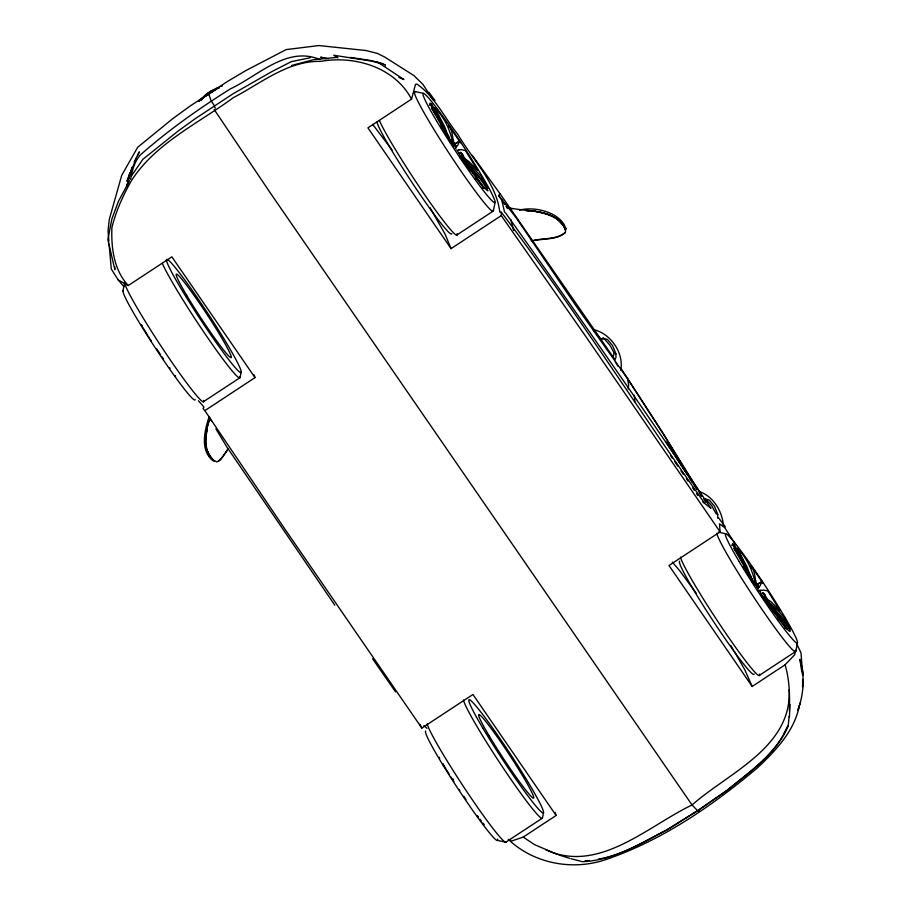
<?xml version="1.0" encoding="UTF-8"?>
<svg xmlns="http://www.w3.org/2000/svg" width="911" height="911" viewBox="0 0 911 911"><rect width="100%" height="100%" fill="white"/><g stroke="black" fill="none" stroke-linecap="round" stroke-linejoin="round"><path stroke-width="1.37" d="M794.904 650.818L794.882 654.531L785.077 664.814L752.167 686.461L668.993 565.492L720.1 531.865L719.474 523.825L724.666 527.606L735.712 544.698M501.255 215.611L501.312 212.229L499.843 212.217C496.153 182.405 472.433 159.527 457.846 134.35C444.42 117.644 434.889 96.6 417.01 84.097L415.496 84.347L411.533 99.151L367.919 127.847L451.07 248.623L501.255 215.611L583.621 333.358L720.1 531.865M462.674 159.732C472 169.07 481.828 179.216 487.897 190.82C478.343 184.159 473.037 167.852 463.016 160.12L462.549 159.619L463.756 161.873L462.378 159.664L477.227 177.941L484.231 188.566L475.656 177.759L476.578 178.989L475.599 179.444L476.282 178.522L475.303 176.734L467.65 165.574M764.375 599.495L779.657 618.364L786.66 628.989L778.085 618.182L779.007 619.412L778.028 619.879M789.359 711.047C789.871 695.548 789.564 679.765 785.077 664.814M789.404 717.185L790.019 704.51M206.114 95.154L210.976 91.089L216.408 88.265L219.574 87.65M459.668 141.456C459.611 138.005 458.187 148.356 455.637 146.136C451.594 140.078 453.61 131.127 448.497 125.183L460.579 142.788L459.451 141.091L454.441 143.927M464.359 160.78L464.952 159.994L470.873 165.369L481.11 176.37L487.738 188.338L480.097 177.759L464.337 160.45L465.27 162.534L466.045 162.101C464.883 162.67 462.321 156.385 464.952 159.994L464.656 161.498L463.574 158.958L465.27 162.534M762.097 581.89C762.04 578.439 760.617 588.779 758.066 586.57C754.023 580.501 756.039 571.561 750.926 565.617L763.008 583.211L761.881 581.514L756.87 584.361M766.8 601.214L767.381 600.429L767.096 601.932L765.866 599.142L782.526 618.182L790.167 628.772L784.485 617.772L785.18 619.024L784.12 619.491L784.883 618.558L779.121 611.6L766.003 599.392L767.472 602.661L768.474 602.524M451.116 142.139L446.094 132.596L441.038 125.661L452.015 143.334L450.934 141.638L449.977 142.127L449.863 141.068L450 142.048L452.676 143.198L453.712 146.557M453.2 146.09L453.576 145.714M789.108 716.479L788.3 724.917L783.175 735.006M455.762 148.88L455.659 145.908L454.202 143.46L456.377 146.625L454.293 143.904L456.377 146.625L454.783 144.633L454.077 146.443L454.202 143.46M757.929 588.927L758.089 586.342L756.631 583.894L758.806 587.06L756.631 583.894L756.642 587.048M462.537 160.325L462.458 160.905L462.549 159.619L462.594 160.393C463.642 160.45 461.672 158.89 463.756 161.873M205.67 439.888L207.241 427.623M207.241 428.967C204.223 439.364 205.966 455.785 213.504 460.898C199.475 450.968 204.679 430.208 209.188 416.441M628.157 389.065L628.692 385.205L627.622 378.828L574.602 303.864L515.956 217.456L498.59 195.421L500.298 194.077L472.205 155.36M384.989 66.457L385.307 64.727L371.437 61.048L333.745 55.275L337.992 57.894M800.313 702.677L797.854 710.375C803.832 694.023 804.994 675.973 799.847 659.234L801.76 671.509M698.976 810.824L698.851 811.439L697.701 810.596L668.059 829.204L697.644 810.722L726.295 790.896L697.644 810.722L692.053 804.982L269.895 192.346L214.244 109.605M799.323 705.752C794.517 731.009 775.546 750.835 757.417 767.871C712.607 805.563 663.026 839.748 607.341 859.062C573.793 871.144 534.097 864.061 508.224 839.27M122.962 290.951L124.716 282.376A71.593 5.033 56.7 0 0 164.675 351.612A71.593 5.033 56.7 0 0 203.757 400.362M240.037 377.541L241.142 372.132M493.363 210.862L495.106 202.276M543.571 812.566L542.466 817.964A71.593 5.033 56.7 0 1 503.35 768.201A71.593 5.033 56.7 0 1 463.426 699.978M795.793 651.285L797.546 642.71M454.931 145.134L456.001 146.398L453.769 144.086M757.656 588.54L758.009 586.274L756.517 584.372M126.845 186.55L131.901 167.26M130.569 179.342C132.197 170.608 134.361 161.714 140.419 154.881C168.364 130.171 198.871 108.66 230.437 88.857C258.291 75.829 286.965 45.63 319.909 59.534M127.221 184.477L129.931 172.714L127.005 181.312L136.343 158.195M613.274 356.543L614.23 353.104L609.983 345.292L604.858 339.461L601.761 338.55L603.367 338.197L607.489 339.53L612.613 345.611L615.938 353.878L615.95 357.545L614.515 360.426M209.701 417.591C206.193 430.63 201.707 447.529 211.591 458.837M455.637 146.136L455.215 148.106M207.412 426.257L210.042 418.206M620.698 370.265C624.206 352.978 610.416 332.97 593.05 329.577L600.725 339.222L603.367 338.197M465.327 162.021L464.291 159.801L459.975 155.599L459.611 156.054M763.634 598.311L767.552 601.772L761.812 596.09L763.019 597.115M756.506 586.878L757.212 585.056L758.009 586.274M211.785 92.227L212.092 91.464L209.245 92.58L205.988 95.496L206.865 95.473L209.245 92.58M447.233 134.714L448.212 136.707L436.973 114.945L429.901 103.854L430.186 103.137L431.723 104.048L430.641 104.708M749.662 575.148L750.641 577.437L739.402 555.38L732.33 544.277L732.626 543.56L734.152 544.482L733.07 545.142M453.917 143.653L454.19 143.016L453.61 143.767M137.527 155.667L139.315 151.864L134.156 161.976M447.278 135.295L446.697 135.056L447.574 134.691L448.519 136.992L447.961 135.591L446.789 135.295L448.212 136.707L438.043 114.877L431.632 104.127M750.63 577.369L750.391 576.025L750.641 577.141L749.104 575.729L750.949 577.415L750.015 575.126L749.127 575.49L750.641 577.141L740.472 555.311L734.061 544.55M201.456 100.062C203.836 95.029 209.302 91.134 214.837 90.405M206.66 95.496L207.776 93.298M788.288 725.965C776.104 754.319 749.423 772.038 726.431 790.885C746.394 774.225 769.078 759.17 782.538 736.259M129.499 180.856L118.441 201.308L111.871 219.027L107.851 239.616L114.866 269.724L114.854 266.9M200.853 99.971L203.278 97.375L199.258 101.189A14.132 0.865 -33.1 0 1 203.324 97.352M751.256 568.054L751.86 566.984M441.903 127.039L441.22 127.973M753.545 582.573L748.523 573.03L744.333 567.462L743.695 568.532L744.378 567.599L743.467 566.095L754.445 583.757L753.363 582.061L752.406 582.55L754.103 582.755L755.766 585.158M449.59 141.114L449.647 142.07M228.069 449.146L220.462 459.884L216.864 461.968L212.935 459.907L214.461 460.875M223.947 455.079L227.932 448.929M131.378 175.982L142.913 159.288L178.055 131.104L195.182 118.715L233.216 93.685L271.82 71.627L291.326 61.629L310.139 57.757M429.434 105.175L430.117 104.218M731.863 545.598L732.546 544.653M766.857 600.861L767.757 602.456L763.691 598.436M743.649 568.396L744.333 567.462M223.275 456.104L218.765 460.875M448.69 127.494L449.556 126.686M481.691 179.057L482.056 177.349L482.75 178.59L481.691 179.057L482.454 178.135M784.12 619.491L784.883 618.558M761.243 590.317L760.366 590.59L763.725 590.089L767.779 590.909L780.123 610.78L770.911 601.647L762.405 596.033L764.557 596.899M749.969 576.162L749.423 575.741M564.786 232.726C556.416 239.935 543.548 237.657 533.516 240.663M519.475 210.213C533.994 205.897 561.153 212.195 565.982 228.98C564.649 231.61 563.955 222.865 561.677 222.739C552.294 213.459 538.162 211.147 525.476 210.43M464.792 161.634L466.626 163.513M769.055 603.936L767.051 602.217L783.506 620.687L790.213 630.207L790.042 631.517L788.243 630.332L781.9 620.79L764.978 600.042L765.024 600.827M453.837 781.558L452.744 779.862L453.632 779.133M201.661 99.197L202.697 98.445M450.045 141.216L444.545 126.367L434.752 107.805C444.295 117.12 451.002 131.047 452.949 144.826M751.7 578.166L752.634 581.799L746.974 566.79L737.181 548.24C746.724 557.543 753.431 571.482 755.378 585.261M207.674 94.938L210.953 92.774M205.988 95.496L212.092 91.464M109.092 244.091L111.29 269.03L118.225 279.939L128.257 285.542L171.872 256.845L255.012 377.621L204.827 410.645L203.016 408.504L203.916 406.932L198.439 400.738M464.109 159.858L465.122 161.338C463.027 158.799 466.466 163.149 464.792 160.996L464.291 160.78M203.415 401.751L239.65 377.906M456.73 235.072L492.976 211.227M204.827 410.645L285.291 529.655L421.839 728.105L472.946 694.489L556.109 815.459L523.21 837.107L511.276 841.126L509.329 839.532M766.402 599.985L767.005 600.861L763.156 597.4M542.079 818.34L505.844 842.174L497.258 840.386M759.159 675.495L795.405 651.661M454.623 144.291L458.62 141.957M757.052 584.714L761.049 582.38M216.465 89.392L215.064 89.62L219.198 87.319M210.976 91.089L215.349 89.415M463.824 162.625L464.667 162.192L463.95 162.112M450.239 142.492L451.196 142.002M752.668 582.915L753.636 582.425M475.303 178.989L476.282 178.522M462.128 156.464L459.975 155.599L468.482 161.213L477.694 170.357L465.35 150.474L461.296 149.655L457.937 150.156L458.802 149.882M762.325 597.115C792.399 634.694 762.325 599.119 759.672 590.647L758.396 590.499M464.291 159.801L460.784 157.068M789.689 627.873L788.493 628.066M452.414 141.717L452.027 140.021M754.855 582.14L754.456 580.444M482.397 188.019L483.547 187.677M785.977 628.112L784.781 628.305M758.066 586.57L758.806 587.06L756.198 584.509M455.91 146.546L456.502 146.386L455.523 146.557M757.952 586.98L758.931 586.809L757.952 586.98L757.371 585.568M291.668 65.455L313.669 59.682L337.241 57.347M598.447 859.13C623.705 854.791 645.694 840.546 668.207 829.192C641.071 843.381 613.547 860.622 581.992 861.692M585.124 860.861L589.201 860.451M531.227 240.868C542.375 238.488 556.211 240.333 565.469 232.601L565.594 227.864L565.287 230.039C561.7 216.818 545.951 213.721 534.427 211.193M459.19 153.094L461.615 153.037L465.874 160.268M761.619 593.528L764.044 593.46L766.903 598.55M463.107 160.53L464.086 161.554L462.674 159.903L463.767 161.429L463.3 160.689M764.989 600.326L766.197 601.864L764.819 600.087M758.248 590.351L760.526 590.408M526.512 210.771L529.143 210.908M766.379 602.535L767.096 602.615M350.211 57.416L370.902 60.536L382.939 63.679M459.941 157.785L464.701 160.598L463.972 159.562M446.549 135.306L447.961 135.591L448.44 136.923L446.994 135.306M748.99 575.741L750.391 576.025L749.753 575.843M328.222 58.748L320.672 57.188L326.092 58.748M414.664 91.487L423.251 93.275M718.323 532.172L725.68 533.698M570.89 858.743L581.059 861.271M758.339 586.98L757.212 585.056M454.68 144.747L455.181 145.487M757.109 585.169L757.61 585.921M704.624 499.467L706.685 500.071L711.821 505.912L716.057 513.713L717.766 514.487L717.777 518.154M509.363 207.913C527.731 211.876 552.84 208.619 564.262 226.793M698.726 491.382C712.709 495.63 722.218 510.832 723.311 525.043M558.739 854.894L569.546 858.321M459.429 155.781L460.214 156.032M761.858 596.204L762.655 596.466M705.194 498.818L709.327 500.139L714.452 506.22L717.766 514.487M509.169 208.129L511.834 209.006M523.21 837.107L534.655 844.679L557.384 854.461M398.847 77.469L403.915 79.542L377.644 62.107M762.052 596.489L762.871 596.853M766.72 601.203L766.538 600.281M614.23 353.104L615.938 353.878M545.826 849.804C598.709 874.048 647.482 826.254 692.053 804.982C728.367 772.813 792.046 747.373 789.177 689.684M766.663 600.201L767.142 601.032M461.911 156.555L463.437 157.341M456.73 149.951L470.657 170.801L468.06 165.984L460.112 156.601M464.735 160.495L464.371 159.493M766.823 600.702L767.609 602.205M118.225 279.939L123.839 286.612M702.768 501.95L710.967 508.327C643.599 409.073 575.092 310.56 505.525 212.855M464.428 160.427L461.262 158.013M211.5 458.495L206.649 449.522L208.892 454.794L213.47 460.078M767.221 602.057L763.896 598.834M765.491 600.953L763.691 599.313L765.491 600.953L765.081 600.372M463.972 161.828L465.874 163.559L462.071 159.778M557.19 218.879L564.068 226.509M763.475 599.256L768.303 603.982M423.9 725.498L426.963 728.379M462.651 159.949L463.187 160.598M460.214 152.274L463.027 155.451L460.419 152.467M762.644 592.708L765.456 595.885L762.849 592.902M672.307 562.053L679.777 570.81L696.414 593.517M372.645 124.34L392.06 149.962M142.298 326.036L141.285 324.828L142.401 326.742M209.063 417.933L211.694 421.076M482.898 823.02L484.253 824.694M175.037 375.548L175.664 376.323M479.949 819.262L481.464 821.21M704.431 502.94C636.026 406.545 573.019 306.267 501.312 212.229M718.415 517.687L725.35 526.865M770.08 606.009L778.711 618.956M428.91 92.262L435.025 100.586M765.103 600.338L766.197 602.296M150.577 339.792L151.397 341.124M169.503 367.6L170.084 368.397M670.735 455.887L672.352 458.176M500.298 194.077L614.595 359.093M620.903 368.215L662.388 432.167L685.118 469.643M498.59 195.421L504.705 204.223L501.733 199.873L504.569 212.252M506.231 206.421L507.757 208.619L506.265 206.444M455.58 145.851L454.783 144.633M372.576 658.744L395.579 691.904M213.914 105.016L211.056 100.7L208.699 93.822M128.257 285.542C113.841 269.952 111.142 248.02 111.894 227.613C116.004 210.965 122.951 195.649 131.332 180.822C155.166 143.346 198.552 123.27 233.364 97.636C261.058 83.243 287.83 60.638 320.615 61.39C354.641 55.298 394.588 67.129 411.533 99.151M674.721 461.604L677.841 466.181M680.961 470.771L683.307 474.198M686.427 478.787L687.999 481.076M692.679 487.943L694.239 490.232M463.767 796.26L466.011 799.539M162.09 356.93L163.57 359.116M334.804 605.189L226.748 446.811L215.918 428.899M160.598 354.743L156.612 348.697M459.224 789.473L459.85 790.429M696.904 489.116L666.192 442.074L687.782 475.405M699.204 492.635L701.516 496.165M696.585 493.671L697.769 495.493M433.01 99.868L422.977 84.438L413.947 75.602L384.613 56.994L377.405 53.419L365.971 50.526L318.907 45.55L286.111 49.615L245.981 70.511L227.727 81.307L189.682 106.336L172.589 118.794L137.698 147.263L121.732 175.288L109.274 219.426L108.056 230.642L108.887 241.404M627.622 378.828L665.383 437.28L702.21 496.393M689.331 477.785L692.417 482.545M450.888 776.946L452.744 779.862M148.459 336.512L149.7 338.459M449.476 774.68L445.365 768.064M147.753 335.385L142.936 327.63M703.713 498.795L705.968 502.416M730.622 645.375L733.549 650.192M686.575 472.057L692.44 481.725M693.909 484.14L696.835 488.979M443.759 765.399L442.86 763.885L444.83 767.176M429.992 207.662L445.058 234.093L451.07 248.623M615.358 361.838L617.931 366.222M214.199 106.2L215.36 108.193M734.289 651.388L744.891 669.961L752.167 686.461M439.273 757.303L439.706 758.054M448.212 136.707L447.643 135.614M749.833 575.946L739.983 557.304L733.936 548.251L751.7 579.498M447.403 135.523L448.235 137.925L442.894 126.47L431.507 107.828L449.271 139.076M419.96 724.291L421.839 728.105M450.512 141.831L449.806 140.157L450.285 141.9M796.658 643.69L801.008 652.959L802.659 674.892M750.641 577.141L750.47 576.561M751.803 580.33L750.345 576.572L751.666 580.353M448.166 136.536L448.975 138.779L448.041 136.138M750.448 576.982L751.643 580.341M555.05 812.327L556.109 815.459M254.135 374.865L255.012 377.621M750.835 575.889L751.518 578.303M448.406 135.454L449.077 137.868M510.775 219.414L513.622 230.529M449.271 137.743L450.193 141.364M634.318 395.215L634.876 401.774M449.92 141.091L450 142.048M802.637 675.37L802.477 669.79L802.614 675.256M802.75 679.549L802.614 686.94L802.614 679.481M802.762 680.722L802.864 684.821L802.785 680.563M215.064 89.631A14.132 0.865 -33.1 0 1 217.729 88.048M221.362 86.124A14.132 0.865 -33.1 0 1 222.011 86.226M200.488 99.777A16.694 1.013 -33.1 0 1 202.322 98.445M203.324 97.739A16.694 1.013 -33.1 0 1 205.51 96.236L212.684 91.499A16.694 1.013 -33.1 0 1 216.203 89.324M217.296 88.652A16.694 1.013 -33.1 0 1 219.335 87.456M195.182 399.622A65.376 4.601 56.7 0 1 155.679 348.48A65.376 4.601 56.7 0 1 123.327 290.62M167.522 259.567A67.676 4.76 56.7 0 1 228.991 347.239A67.676 4.76 56.7 0 1 216.317 342.764A67.676 4.76 56.7 0 1 166.747 259.293M239.992 376.516A71.593 5.033 56.7 0 1 207.104 336.888A71.593 5.033 56.7 0 1 162.374 263.495M497.577 839.122A65.376 4.601 56.7 0 1 459.998 791.761A65.376 4.601 56.7 0 1 425.756 731.043M506.231 841.81A71.593 5.033 56.7 0 1 467.104 792.035A71.593 5.033 56.7 0 1 427.191 723.824M493.318 209.837A71.593 5.033 56.7 0 1 450.102 154.859A71.593 5.033 56.7 0 1 415.484 91.772M451.697 233.592A67.676 4.76 56.7 0 1 414.71 186.55A67.676 4.76 56.7 0 1 376.983 122.063M457.083 233.683A71.593 5.033 56.7 0 1 424.173 194.043A71.593 5.033 56.7 0 1 379.466 120.651M795.747 650.272A71.593 5.033 56.7 0 1 758.738 604.597A71.593 5.033 56.7 0 1 716.752 533.299M754.126 674.026A67.676 4.76 56.7 0 1 713.222 621.086A67.676 4.76 56.7 0 1 679.731 561.176M759.512 674.117A71.593 5.033 56.7 0 1 722.491 628.431A71.593 5.033 56.7 0 1 680.517 557.133M478.093 816.757L477.466 815.983L478.093 816.757M186.63 295.255A49.968 3.519 56.7 0 0 231.087 357.681A49.968 3.519 56.7 0 0 193.565 294.72A49.968 3.519 56.7 0 0 186.63 295.255M489.07 735.689A49.968 3.519 56.7 0 0 533.527 798.104A49.968 3.519 56.7 0 0 495.994 735.143A49.968 3.519 56.7 0 0 489.07 735.689M482.955 728.322A67.676 4.76 56.7 0 0 543.207 812.908A67.676 4.76 56.7 0 0 492.418 727.718A67.676 4.76 56.7 0 0 482.955 728.322M436.563 120.901A65.376 4.601 56.7 0 0 494.753 202.618A65.376 4.601 56.7 0 0 445.695 120.32A65.376 4.601 56.7 0 0 436.563 120.901M738.992 561.324A65.376 4.601 56.7 0 0 797.182 643.041A65.376 4.601 56.7 0 0 748.125 560.743A65.376 4.601 56.7 0 0 738.992 561.324"/></g></svg>
